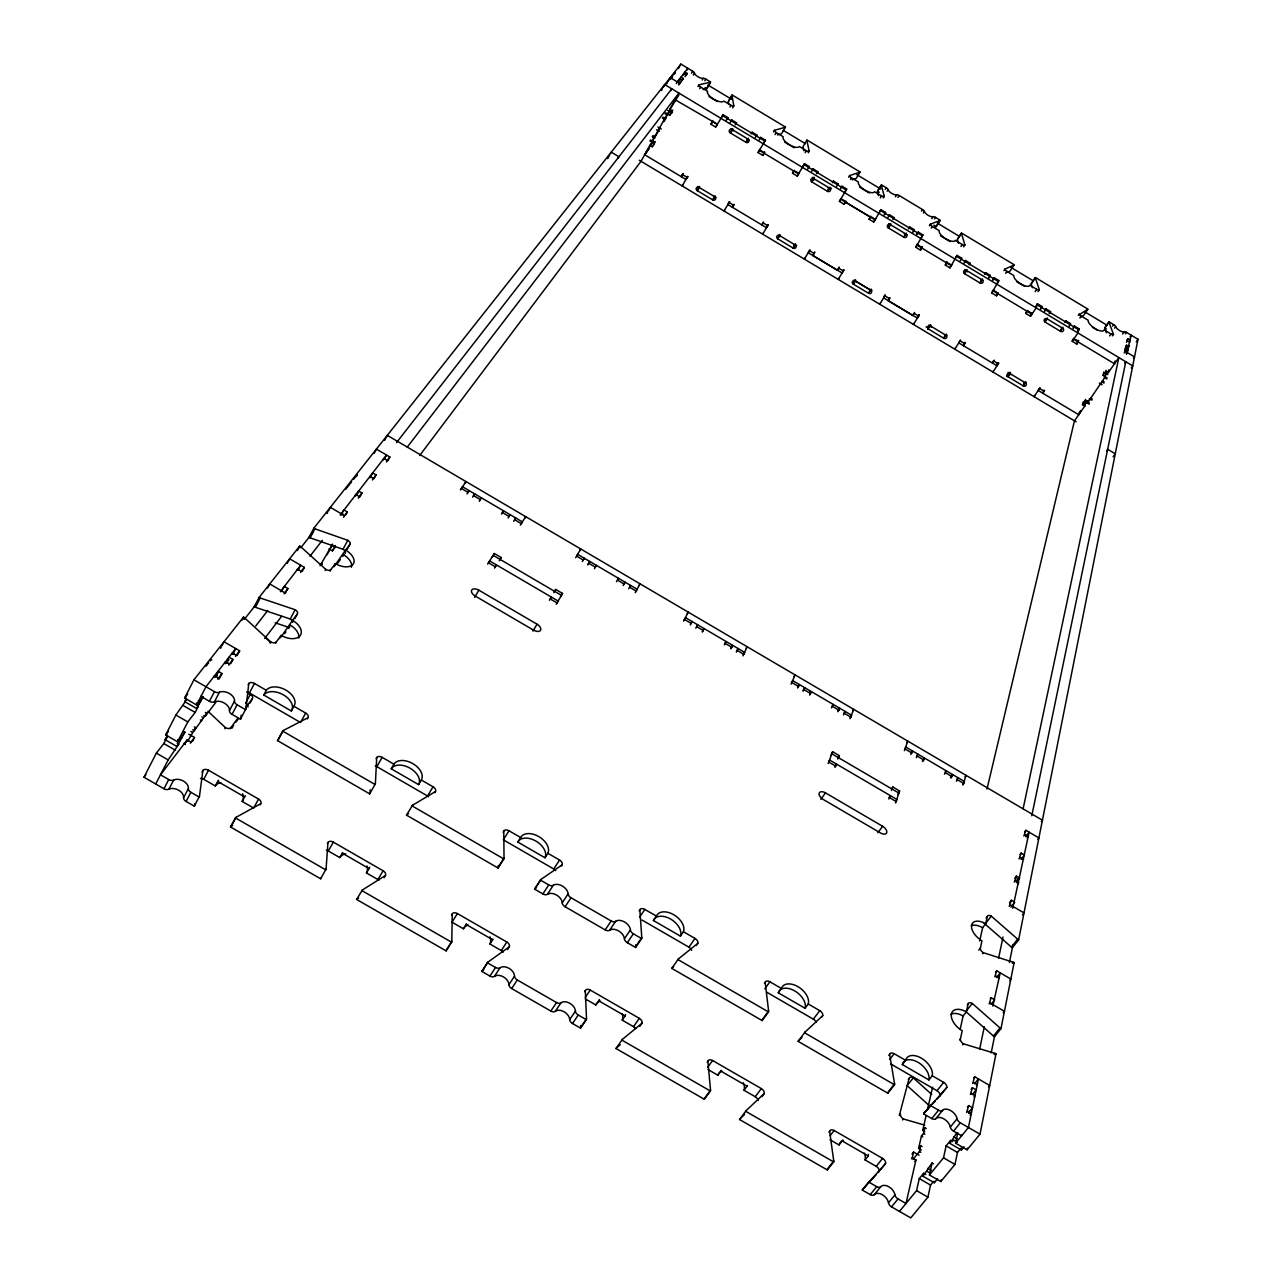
<?xml version="1.0" encoding="UTF-8"?>
<svg xmlns="http://www.w3.org/2000/svg" width="1282" height="1282" viewBox="0 0 1282 1282"><rect width="100%" height="100%" fill="white"/><g stroke="black" fill="none" stroke-linecap="round" stroke-linejoin="round"><path stroke-width="1.5" d="M327.327 843.54L327.968 842.418A4.423 2.949 28.2 0 1 333.368 842.146L383.094 870.782A4.423 2.949 29.5 0 1 385.433 875.51L362.421 889.948L356.588 899.435L446.136 950.891L451.585 942.206A4.455 3.013 31.7 0 0 451.825 941.357L452.209 913.954A4.407 2.933 31.6 0 1 457.386 913.553L506.807 942.014A4.391 2.933 32.9 0 1 509.307 946.837L508.617 947.911M375.386 783.735L369.713 793.879L277.489 740.595L282.665 731.093L375.113 784.536A4.599 2.933 28.6 0 0 375.386 783.735L376.716 757.518A4.535 2.868 28.6 0 1 382.164 757.358L393.927 764.168A15.833 10 29.2 0 1 412.788 763.591A15.833 10 29.2 0 1 421.313 780.017L433.028 786.795A4.519 2.868 29.8 0 1 435.495 791.539L434.806 792.677M370.161 789.744L370.001 793.061A4.583 2.949 28.5 0 1 369.713 793.879M326.077 869.036L320.644 878.779L230.488 826.97L235.423 817.9L325.788 869.869A4.487 3.029 28.1 0 0 326.077 869.036L327.968 842.418M202.876 696.831L196.579 704.94L184.608 698.017L193.935 679.813L214.431 691.655A4.647 2.933 24.9 0 0 219.414 692.264A9.311 5.881 25.2 0 1 229.35 693.482A9.311 5.881 25.2 0 1 234.51 700.998A4.647 2.933 25.4 0 0 237.09 704.763L245.535 709.635A4.647 2.933 25.5 0 0 245.872 708.866L248.788 683.482A4.583 2.868 25.7 0 1 254.477 683.45L266.303 690.293A15.977 10 26.3 0 1 285.966 690.149A15.977 10 26.3 0 1 293.882 706.254L305.677 713.08A4.567 2.868 26.8 0 1 307.968 717.728L307.327 718.898M241.176 715.212L240.792 718.433A4.631 2.949 25.4 0 1 240.455 719.202L232.042 714.346A4.631 2.933 25.4 0 1 229.462 710.581A9.278 5.897 25.1 0 0 224.334 703.065A9.278 5.897 25.1 0 0 214.398 701.879A4.631 2.933 24.9 0 1 209.431 701.286L200.986 696.414L201.53 695.725M188.774 734.185L194.495 737.487L190.97 742.134L187.14 739.922L160.474 774.809L168.727 779.568A4.535 3.013 24.1 0 0 173.647 780.065A9.086 6.041 24.4 0 1 183.454 781.058A9.086 6.041 24.4 0 1 188.406 788.542A4.535 3.013 24.7 0 0 190.89 792.308L199.143 797.051A4.535 3.013 24.8 0 0 199.479 796.25L202.893 770.418A4.471 2.949 25 0 1 208.517 770.242L258.579 799.071A4.455 2.949 26.2 0 1 260.743 803.718L260.134 804.856M194.864 803.734L194.656 805.368A4.519 3.029 24.7 0 1 194.303 806.17L186.066 801.426A4.519 3.013 24.6 0 1 183.598 797.676A9.07 6.041 24.3 0 0 178.663 790.193A9.07 6.041 24.3 0 0 168.871 789.215A4.535 3.013 24 0 1 163.968 788.734L143.985 777.245L156.356 753.111L163.808 743.544L166.981 737.342L165.138 739.73L176.9 746.509L178.743 744.121L177.269 743.272M957.766 1132.743L955.571 1143.175L967.077 1149.81L980.009 1134.185L995.986 1053.852A4.423 2.58 41.2 0 0 994.896 1053.355L963.519 1043.836A4.423 2.596 40.7 0 1 960.41 1038.949L962.205 1030.744A15.304 8.91 40.4 0 1 951.436 1013.87A15.304 8.91 40.4 0 1 966.356 1011.915L968.102 1003.966A4.327 2.5 40.2 0 1 972.301 1003.437L999.976 1027.908A4.343 2.5 40.7 0 0 1000.986 1028.629L994.447 1036.737A4.327 2.5 40.8 0 1 993.438 1036.016L965.859 1011.578L972.301 1003.437M1000.986 1028.629L1014.11 962.67A4.183 2.34 39.9 0 0 1013.084 962.189L983.342 952.702A4.183 2.356 39.4 0 1 980.361 948.167L981.98 940.764A14.503 8.093 39.2 0 1 971.644 925.123A14.503 8.093 39.2 0 1 985.73 923.729L987.316 916.534A4.102 2.276 39 0 1 991.29 916.149L1017.668 939.161A4.118 2.26 39.5 0 0 1018.645 939.85L1012.379 947.751A4.102 2.276 39.6 0 1 1011.402 947.077L985.105 924.098A4.102 2.276 39.1 0 0 984.127 923.633M1018.645 939.85L1138.015 339.297L1126.477 332.342A2.66 0.994 34.3 0 0 1124.202 331.75A5.32 1.971 34.2 0 1 1119.635 330.564A5.32 1.971 34.2 0 1 1115.677 326.622A2.66 0.994 34.2 0 0 1113.689 324.65L1108.93 321.782L1104.683 327.904L1106.462 328.977M991.21 1052.859L994.672 1035.632M1009.415 962.494L1012.94 944.946M967.077 1149.81L967.413 1148.127M969.336 1110.869L968.663 1113.401M1017.395 878.474L1016.514 882.561M952.702 1141.653L950.571 1140.419L949.93 1143.4L961.356 1149.986L961.74 1148.111M933.504 1163.784L932.078 1162.966L929.434 1174.969L940.828 1181.539L954.978 1164.425L957.478 1152.438L961.131 1148.015M961.804 1134.955L961.628 1135.82L953.52 1131.141A4.599 2.788 42.1 0 1 950.315 1127.054A9.198 5.609 42 0 0 943.953 1118.914A9.198 5.609 42 0 0 935.828 1118.689A4.583 2.804 41.7 0 1 931.758 1118.561L923.649 1113.882A4.599 2.82 41.7 0 1 924.002 1113.129L946.821 1087.457A4.551 2.74 41.3 0 0 943.664 1082.377L932.254 1075.774A15.849 9.583 40.8 0 0 921.293 1058.099A15.849 9.583 40.8 0 0 905.605 1060.342L894.163 1053.724A4.535 2.756 40.3 0 0 889.628 1054.365L888.795 1055.423M979.624 1049.333L984.32 1026.722M998.566 958.343L1003.005 936.982M966.628 1112.488L968.695 1105.581L972.509 1107.776L969.128 1111.927L970.554 1112.76M970.378 1094.507L972.413 1087.713L976.195 1089.892L972.397 1094.54M972.669 1083.498L974.689 1076.768L989.688 1085.469L988.566 1086.832M989.207 1003.95L991.098 997.717L994.688 999.816L991.066 1004.351M994.848 976.868L996.691 970.794L1010.841 979.047L1009.655 980.554M1009.222 906.406L1011.338 900.252L1014.735 902.24L1010.905 907.159M1014.27 882.16L1016.354 876.151L1019.703 878.106L1016.658 882.016L1017.924 882.753M1019.094 858.956L1021.145 853.091L1024.446 855.014L1021.065 859.373M1023.869 836.024L1025.872 830.287L1038.901 837.931L1037.779 839.373M1124.25 352.935L1125.788 349.249L1128.08 350.627L1126.173 353.335M1124.843 349.233L1126.622 345.195L1128.913 346.557L1126.75 349.633M1126.461 342.342L1127.968 338.704L1130.243 340.067L1129.17 341.605M949.93 1143.4L956.965 1132.631M1023.1 808.846L1118.849 357.582L1108.225 372.725L1105.917 371.331L1106.142 370.322M940.828 1181.539L941.196 1179.825M929.434 1174.969L943.536 1157.822L946.1 1145.868L950.571 1140.419M1115.1 360.947L1114.106 364.344M925.764 1174.472L923.649 1173.254L922.976 1176.251L934.29 1182.757L934.578 1181.443M828.845 1132.262L829.63 1131.269A4.423 2.836 41.1 0 1 834.149 1130.516L882.577 1158.399A4.439 2.82 42.1 0 1 885.59 1163.479L862.69 1189.295A4.487 2.885 42.6 0 0 862.321 1190.065L870.254 1194.632A4.487 2.885 42.6 0 0 874.308 1194.664A8.99 5.769 42.9 0 1 882.353 1194.728A8.99 5.769 42.9 0 1 888.474 1202.804A4.487 2.868 43.1 0 0 891.535 1206.859L910.749 1217.9L927.912 1197.164L930.54 1185.081L933.568 1181.427M1108.225 372.725L1108.85 369.857M960.186 1029.206L963.103 1016.001L966.356 1011.915M979.688 940.988L982.621 927.719L985.73 923.729M1103.93 383.094L1102.199 382.052L1107.488 371.524L1106.046 373.575M1107.055 377.87L1103.033 375.45L1103.722 372.389M922.976 1176.251L932.078 1162.966M1102.199 382.052L1102.44 380.946L1104.171 381.988M899.467 1211.426L916.566 1190.625L919.274 1178.591L923.649 1173.254M913.008 1159.409L919.418 1151.54L920.732 1145.788L922.095 1146.573M921.341 1150.002L918.601 1148.416L921.421 1136.06L923.537 1133.432L924.835 1127.791L926.197 1128.577M919.114 1155.226L913.601 1152.053L912.271 1157.838L915.957 1159.954L905.989 1203.494L898.041 1198.926A4.503 2.868 43 0 1 894.964 1194.856A9.006 5.753 42.8 0 0 888.827 1186.763A9.006 5.753 42.8 0 0 880.75 1186.699A4.487 2.868 42.5 0 1 876.712 1186.651L868.747 1182.084L862.321 1190.065M924.755 1131.589L922.719 1130.403L926.069 1115.773M927.383 1109.988L932.607 1087.168M1089.123 404.15L1087.408 403.125L1102.44 380.946M986.996 789.007L1074.46 420.833L1084.828 406.041L1085.598 402.708L1083.899 401.683M1087.008 400.705L1086.495 402.933L1087.921 400.897L1087.408 403.125M1084.828 406.041L1082.537 404.679L1085.678 399.375M1079.332 412.067L1079.075 414.246M1080.101 412.788L1080.63 410.544M1082.537 404.679L1083.178 401.971M899.291 1115.564L909.082 1078.483A4.231 2.58 40.9 0 1 913.297 1077.858L931.742 1094.459M1072.778 339.121L1072.217 341.316L1076.848 344.105L1078.002 340.387M1078.675 340.419L1076.848 344.105M962.926 785.065L966.083 775.354L965.009 776.812M1073.322 327.551L1074.396 325.981L1079.027 328.769L1077.954 332.983L1072.217 341.316M1073.899 338.24L1073.643 339.249L1114.683 363.896M956.42 781.251L958.039 777.725L956.949 779.184M1074.396 325.981L1073.066 328.593M951.004 778.062L952.622 774.552L950.475 777.469M1064.861 322.455L1065.935 320.885L1070.55 323.673L1069.204 326.285M1062.938 327.231L1060.534 331.365L1045.086 322.07A2.051 1.875 13.1 0 1 1044.413 319.458A2.051 1.875 13.1 0 1 1047.218 318.93L1062.666 328.224A2.051 1.875 12.1 0 1 1063.339 330.836A2.051 1.875 12.1 0 1 1060.534 331.365L1061.224 328.785M944.497 774.248L946.132 770.738L945.235 771.956M1065.646 321.942L1065.935 320.885M1043.74 390.273L1042.907 393.366L1044.574 390.305M1038.741 389.119L1038.34 390.545L1078.899 414.839M1034.494 395.465L1034.157 396.699L1040.006 387.565M1047.49 317.952L1045.086 322.07L1046.096 318.545M922.816 761.524L924.466 758.015L922.335 760.947M1050.23 312.664L1050.519 311.622L1045.888 308.85L1044.574 310.805M1025.712 381.635L1023.308 385.834M1010.488 372.421L1010.104 373.719A2.019 1.827 15.2 0 0 1007.348 374.216A2.019 1.827 15.2 0 0 1008.037 376.764L1023.276 385.898L1024.238 382.565M916.309 757.694L917.96 754.185L916.886 755.659M1045.888 308.85L1044.542 311.446M895.541 802.949L899.595 790.962L892.913 787.036L891.647 788.783M910.877 754.505L912.528 750.996L911.117 752.967M1036.353 305.308L1037.41 303.738L1042.042 306.526L1040.68 309.138M904.371 750.675L907.816 741.124L906.759 742.598M1037.41 303.738L1036.193 307.872L1030.536 316.269L1025.904 313.481L1026.674 310.949M674.957 72.673L674.444 73.667M1032.234 313.209L1031.946 314.186L993.246 290.918L993.566 289.972M888.811 799.023L890.365 795.609L889.099 797.356M892.913 787.036L891.375 790.417M1030.536 316.269L1031.353 313.545M1027.603 310.42L1025.904 313.481M1007.011 376.363L1007.556 375.033M993.342 370.979L992.989 372.052L998.806 362.886M998.021 363.046L997.14 365.867L958.904 342.967L959.385 341.573M993.246 360.979L992.524 363.191L994.223 360.13M992.765 290.357L991.851 293.033L996.499 295.822L997.46 292.953M998.213 292.761L996.499 295.822M849.982 718.753L853.7 709.347L852.658 710.821M992.861 279.716L994.159 277.729L998.806 280.518L991.851 293.033M834.919 767.453L836.521 764.072L835.111 766.091M831.425 753.495L832.659 751.733L839.357 755.659L837.771 759.024M843.444 714.907L845.159 711.446L844.133 712.92M994.159 277.729L992.765 280.325M828.172 763.511L832.659 751.733M964.737 342.358L963.471 345.787L965.17 342.727M837.995 711.718L839.726 708.241L837.995 710.725M984.608 274.204L985.65 272.617L990.297 275.406L988.903 278.002M831.457 707.872L833.188 704.411L832.322 705.645M985.297 273.627L985.65 272.617M981.083 280.165L980.073 283.002L964.561 273.675A2.051 1.891 18.7 0 1 963.84 271.047A2.051 1.891 18.7 0 1 966.628 270.502L982.156 279.829A2.051 1.891 17.6 0 1 982.845 282.473A2.051 1.891 17.6 0 1 980.073 283.002L982.477 278.883M955.234 347.999L954.802 349.185L960.587 339.986M945.01 335.115L943.824 338.32L928.537 329.089A2.019 1.843 20.2 0 1 927.783 326.557A2.019 1.843 20.2 0 1 930.524 326.045L930.924 325.003M945.876 335.163L943.856 338.256A2.019 1.843 19.2 0 0 946.565 337.807A2.019 1.843 19.2 0 0 945.86 335.227L946.292 334.057M809.615 693.033L810.16 691.559M966.981 269.557L964.561 273.675L965.971 269.861M809.631 695.068L811.378 691.607L809.679 694.107M969.801 264.316L970.17 263.307L965.538 260.518L964.497 262.105M803.077 691.222L804.84 687.761L803.141 690.261M965.538 260.518L964.128 263.098M797.628 688.001L799.391 684.556L798.029 686.559M955.603 257.986L957.013 255.39L961.66 258.195L960.25 260.775M211.674 659.573L210.264 660.823M951.725 264.813L951.356 265.759L917.159 245.199L917.543 244.285M927.815 328.849L930.139 324.923M791.074 684.155L795.08 674.909L794.071 676.399M957.013 255.39L949.978 267.874L945.331 265.086L946.501 262.089L947.959 262.97M949.978 267.874L951.228 264.749M947.061 262.025L945.331 265.086M913.89 323.401L913.473 324.442L919.354 314.811M918.874 314.747L917.511 318.176L883.715 297.937L884.804 295.453M889.452 298.097L888.298 300.773L912.88 315.484L913.665 313.545M912.88 315.484L914.611 312.439M922.383 246.705L920.476 250.118L915.813 247.314L917.159 244.253M920.476 250.118L921.982 246.785M742.935 655.887L747.182 646.737L746.188 648.275M916.967 234.093L918.233 232.074L922.896 234.878L915.813 247.314M736.349 652.041L738.176 648.612L736.509 651.144M918.233 232.074L916.806 234.654M888.298 300.773L890.029 297.728M674.236 73.811L674.941 72.609M880.221 303.113L879.724 304.251L885.413 294.972M730.868 648.82L732.695 645.391L731.044 647.923M908.425 228.949L909.691 226.946L914.354 229.75L912.912 232.314M905.38 233.965L903.922 237.25L888.346 227.892A2.051 1.907 24.9 0 1 887.609 225.199A2.051 1.907 24.9 0 1 890.365 224.638L890.798 223.741M906.358 233.1L903.922 237.25A2.051 1.891 23.6 0 0 906.694 236.673A2.051 1.891 23.6 0 0 905.957 234.013L890.365 224.654L888.346 227.892L890.381 223.629M724.298 644.958L726.125 641.529L724.971 643.308M909.259 227.908L909.691 226.946M868.635 293.306A2.019 1.843 24.3 0 0 871.343 292.777A2.019 1.843 24.3 0 0 870.606 290.181L855.222 280.966A2.019 1.843 25.4 0 0 852.498 281.495A2.019 1.843 25.4 0 0 853.251 284.107L868.635 293.306L870.045 290.197M870.606 290.181L871.119 289.043M702.344 632.074L704.203 628.661L702.408 631.465M893.714 218.549L894.147 217.603L889.484 214.799L888.041 217.363M888.362 227.875L889.692 224.975A2.035 1.891 24.9 0 1 888.747 223.773M695.757 628.196L697.616 624.799L696.639 626.321M889.035 215.745L889.484 214.799M853.796 280.101A2.019 1.843 25.4 0 0 854.677 281.095L853.251 284.107L855.254 280.886L870.638 290.101L868.667 293.241M855.222 280.966L855.655 280.021M690.277 624.975L692.136 621.562L690.838 623.613M879.484 212.203L880.926 209.655L885.59 212.459L884.147 215.023M870.045 217.283L869.1 219.254L873.779 222.058L875.574 218.517M875.702 218.661L875.093 219.927L840.752 199.287L841.216 198.406M683.675 621.113L688.226 612.107L687.248 613.661M880.926 209.655L873.779 222.058M838.716 278.386L838.22 279.412L843.973 269.893M869.1 219.254L870.863 216.193M814.679 252.089L812.836 255.551L837.499 270.342L839.037 267.249M837.499 270.342L839.261 267.313M183.422 731.365L184.896 732.214L177.541 741.765L165.682 734.939L175.874 715.035L185.313 701.639M165.138 739.73L167.509 735.099M196.915 705.26L198.406 706.126L196.579 708.481L184.688 701.607L186.467 698.145M185.922 700.453L186.531 699.267L185.489 700.581M220.648 648.307L221.257 647.122M221.978 645.743L222.491 644.75M222.796 644.157L224.013 641.769L239.638 650.823L237.17 655.567M155.715 783.991L168.166 759.922L178.743 744.121M177.541 741.765L187.813 721.91L195.136 712.423L198.406 706.126M196.579 704.94L205.969 686.767L235.744 648.564L232.859 654.108M241.994 620.055L243.516 617.107A4.471 2.708 25.3 0 1 244.558 617.828L270.742 641.897A4.471 2.708 25.9 0 0 276.255 641.945L281.191 635.407A15.464 9.311 26.2 0 0 300.164 635.616A15.464 9.311 26.2 0 0 292.536 620.36L297.328 614.014A4.375 2.612 26.2 0 0 295.148 609.735L260.23 597.989A4.391 2.612 25.6 0 1 259.076 597.444L254.237 606.771A4.391 2.628 25.5 0 0 255.39 607.299L290.245 618.982A4.359 2.612 26.2 0 1 292.729 622.347M176.9 746.509L184.896 732.214M196.579 708.481L203.277 696.703M213.838 677.072L214.463 675.87L218.437 678.178L222.026 673.547L218.068 671.239L215.584 676.047L214.831 675.614M243.933 619.014L244.558 617.828M840.543 199.335L839.438 201.45L844.117 204.271L845.495 201.627M844.117 204.271L845.896 201.226M224.879 662.906L225.488 661.704L229.43 663.996L232.955 659.445L229.029 657.169L225.632 663.723M217.812 679.38L218.437 678.178M255.39 607.299L260.23 597.989M184.784 744.457L185.361 743.32M185.666 742.759L187.14 739.922M226.706 663.323L227.619 661.961M228.228 660.775L228.853 659.589M231.625 654.237L232.25 653.035L236.16 655.31L239.638 650.823M219.238 678.931L221.097 675.342M221.401 674.749L222.026 673.547M187.541 741.317L195.777 727.647L194.351 726.83M267.634 588.021L269.749 583.951L284.716 592.669L287.905 588.55L284.171 586.387L281.447 591.579M163.968 788.734L168.727 779.568M209.431 701.286L214.431 691.655M192.781 729.843L194.207 730.676L195.777 727.647M228.821 665.182L229.43 663.996M230.792 663.611L232.955 659.445M194.207 730.676L206.787 713.241L205.376 712.423M190.377 743.256L190.97 742.134M235.535 656.496L236.16 655.31M203.822 715.436L205.232 716.253L206.787 713.241M192.444 741.445L194.495 737.487M168.871 789.215L173.647 780.065M214.398 701.879L219.414 692.264M287.232 563.391L289.636 558.808L304.331 567.365L302.215 571.371M297.344 550.619L299.716 546.052A4.247 2.436 26.2 0 1 300.693 546.741L325.756 569.368A4.231 2.452 26.7 0 0 330.9 569.512L335.355 563.615A14.679 8.413 26.9 0 0 353.111 564.192A14.679 8.413 26.9 0 0 345.595 550.042L349.922 544.305A4.15 2.356 27 0 0 347.791 540.315L314.859 528.809A4.167 2.372 26.4 0 1 313.77 528.296L309.042 537.318A4.167 2.372 26.3 0 0 310.116 537.847L343.015 549.273A4.15 2.372 26.9 0 1 345.13 553.263L345.435 552.702M812.836 255.551L814.695 252.346M300.1 547.879L300.693 546.741M280.373 591.643L300.661 565.234L298.257 569.801M310.116 537.847L314.859 528.809M635.263 592.669L640.038 583.823L639.093 585.361M840.511 188.791L841.986 186.243L846.665 189.047L839.438 201.45M284.107 593.822L284.716 592.669M296.959 570.362L297.552 569.208L301.238 571.355L304.331 567.365M285.485 593.181L286.383 591.451M286.992 590.297L287.905 588.55M327.118 513.473L327.599 512.544M328.384 511.053L328.865 510.124M329.17 509.563L330.339 507.335L344.473 515.588L347.31 511.919L343.784 509.867L341.14 514.883M300.645 572.509L301.238 571.355M183.598 797.676L188.406 788.542M229.462 710.581L234.51 700.998M356.428 476.343L357.005 475.253M186.066 801.426L190.89 792.308M232.042 714.346L237.09 704.763M201.995 772.117L202.893 770.418M224.879 728.769L225.472 727.647A4.359 2.788 25.3 0 0 230.92 727.551L237.715 718.401M248.163 684.668L248.788 683.482M270.133 643.083L270.742 641.897M340.147 515.011L386.507 455.03L384.199 459.357M804.872 258.131L804.343 259.108L809.487 250.663L814.118 253.435M809.968 249.75L808.237 252.714L842.162 273.034L843.7 269.877L842.594 271.704M374.104 453.427L376.395 449.101L389.872 457.001L387.853 460.799M230.327 728.673L230.92 727.551M275.63 643.115L276.255 641.945M200.489 778.43A4.471 2.949 24.9 0 1 203.726 779.296L208.517 770.242M246.577 692.024A4.567 2.868 25.6 0 1 249.445 692.953L254.477 683.45M343.576 517.271L344.473 515.588M232.01 728.208L233.58 725.243M279.54 638.516L281.191 635.407M354.858 496.182L355.739 494.515L359.216 496.551L361.989 492.993L358.511 490.958L356.075 495.509M384.616 440.351L387.276 435.335L1042.426 820.208L1041.321 821.634M248.179 693.642L250.31 694.331L245.631 703.161A4.263 2.692 25.6 0 1 247.923 707.039M290.245 618.982L295.148 609.735M345.836 514.707L347.31 511.919M320.035 565.731L332.599 544.161M280.982 637.058L292.536 620.36M327.182 554.673L327.775 553.568M328.368 552.446L328.961 551.324M330.74 547.975L332.519 544.61M194.303 806.17L199.479 796.25M240.455 719.202L245.872 708.866M670.486 78.875L671.095 77.785M841.505 187.156L841.986 186.243M358.335 498.217L359.216 496.551M250.022 703.065L252.378 698.642A4.279 2.692 25.6 0 0 250.31 694.331M294.86 618.645L297.328 614.014M369.985 477.801L372.597 472.882L376.011 474.885L375.145 476.535M359.938 496.855L361.989 492.993M328.945 548.904L332.358 550.891L335.195 545.555M372.453 479.997L376.011 474.885M383.03 460.014L383.895 458.395L387.276 460.366L389.872 457.001M325.163 570.506L325.756 569.368M373.975 478.715L374.857 477.08M396.507 442.643L671.8 88.827L670.871 90.509M386.395 462.001L387.276 460.366M203.726 779.296L215.264 785.946L217.668 781.427A15.592 10.288 25.6 0 1 218.693 780.289M293.882 706.254L291.318 710.981L263.772 695.036L266.303 690.293M330.003 571.211L330.9 569.512M333.753 566.628L335.355 563.615M343.015 549.273L347.791 540.315M334.073 566.628L345.595 550.042M623.132 585.553L625.055 582.172L624.11 583.727M837.595 184.816L838.091 183.887L833.412 181.083L832.435 182.701M347.23 549.353L348.127 547.67M348.72 546.549L349.922 544.305M829.358 187.813L827.467 191.306L811.827 181.9A2.051 1.907 31.5 0 1 811.041 179.208A2.051 1.907 31.5 0 1 813.782 178.631L829.438 188.037A2.051 1.907 30.2 0 1 830.223 190.73A2.051 1.907 30.2 0 1 827.467 191.306L829.919 187.172M832.915 181.996L833.412 181.083M258.579 799.071L253.66 808.045L242.154 801.426L244.59 796.923A15.592 10.288 25.6 0 0 245.311 795.609M230.488 826.97A4.503 3.029 25.8 0 1 231.145 826.345L236.08 817.291L260.743 803.718M307.968 717.728L283.322 730.5L278.146 740.002A4.615 2.949 26.5 0 0 277.489 740.595M793.157 248.083A2.019 1.859 29.8 0 0 795.85 247.538A2.019 1.859 29.8 0 0 795.08 244.91L779.648 235.6A2.019 1.859 30.9 0 0 776.924 236.209A2.019 1.859 30.9 0 0 777.709 238.837L793.157 248.083L794.776 245.118A2.019 1.843 29.8 0 0 796.795 245.247M795.08 244.91L795.577 244.013M607.7 158.615L609.463 155.378M610.36 153.76L611.242 152.141L618.902 156.741L618.004 158.343M305.677 713.08L300.533 722.503L249.445 692.953M664.461 84.965L680.87 64.1L692.697 71.215A2.708 1.01 30 0 1 694.459 73.058A5.4 2.019 30 0 0 698.001 76.776A5.4 2.019 30 0 0 703.177 78.314A2.708 1.01 30.1 0 1 705.773 79.083L710.645 82.016L706.959 88.57L705.132 87.48M663.082 87.496L664.701 84.548L1132.727 365.915L1131.269 367.982M664.012 85.814L663.547 86.647M661.464 90.429L662.233 89.035M666.72 83.875L667.409 82.625M668.034 81.519L668.643 80.413M668.787 80.125L670.182 77.625L679.572 83.282L680.854 81.631L678.515 80.221L677.585 81.888M670.63 78.859L671.095 78.042M671.319 77.625L672.441 75.75M678.418 68.539L680.87 64.1M676.303 83.538L687.809 68.283L686.799 70.109M678.771 80.365L679.684 78.699L682.024 80.109L683.306 78.474L680.966 77.064L679.123 80.381M683.274 74.933L684.876 72.048L687.2 73.443L686.287 75.093M685.357 72.721L684.396 74.452M678.659 84.949L679.572 83.282M679.476 84.115L680.854 81.631M681.111 81.776L682.024 80.109M682.377 80.125L683.306 78.474M685.021 76.712L687.2 73.443M649.862 140.844L651.625 141.901L654.717 136.645L664.909 118.297L663.131 117.239M662.473 118.104L664.252 119.162L670.55 109.098L663.595 121.614L665.919 118.569M654.493 143.584L651.865 142.719L649.862 145.363L641.016 161.308L419.647 455.527M672.81 110.044L672.201 110.845L669.829 109.435L678.915 93.089L407.275 447.081M645.968 153.023L647.939 149.786M648.259 149.193L649.253 147.43M649.573 146.853L651.865 142.719M654.285 138.376L659.942 128.2M669.829 109.435L678.931 94.916M691.543 73.266L692.697 71.215M460.35 489.98L466.007 481.583L465.126 483.186M460.959 489.339L462.433 486.679L522.351 521.854L521.437 523.441M649.862 145.363L652.201 146.773L655.262 141.581M665.598 112.8L669.733 115.284L672.201 110.845M669.733 115.284L672.457 111.326M693.306 75.125L694.459 73.058M467.033 493.907L469.1 490.589L467.914 492.721M697.985 86.519L698.914 84.852L710.372 82.192L706.686 88.746L703.129 89.596M702.264 79.965L703.177 78.314M699.7 88.746L700.629 87.08A2.724 1.026 30.1 0 1 698.914 84.852M704.844 80.734L705.773 79.083M472.593 497.16L474.661 493.858L473.475 495.573L480.157 499.483L481.327 497.769L479.676 500.685M479.26 501.086L480.157 499.483M814.374 177.605L811.827 181.9L813.782 178.631M817.291 172.605L817.804 171.692L813.125 168.871L811.634 171.419M778.655 235.295A2.019 1.843 30.9 0 0 779.344 235.952L777.709 238.837L779.68 235.327M779.616 235.664L780.129 234.75M683.002 173.695L681.191 176.692L683.242 173.711M717.263 124.787L715.66 127.078L710.949 124.242L712.776 121.213M710.949 124.242L713.096 121.085M728.368 101.454L732.07 94.916L785.529 127.11L781.491 133.777L777.437 134.914M687.777 176.307L682.168 185.954L682.761 185.089M715.66 127.078L723.128 114.755L727.823 117.591L726.654 119.659M686.815 178.374L687.809 176.628L685.886 179.432L644.477 154.625M721.574 117.287L723.128 114.755M729.971 106.951L730.9 105.3A2.708 1.026 30.4 0 0 733.817 105.861L732.647 107.912M587.813 564.817L589.784 561.468L587.909 564.577M812.612 169.785L813.125 168.871M501.454 514.114L503.505 510.797L502.368 512.528L509.018 516.438L510.156 514.707L508.121 518.024M726.285 120.107L727.823 117.591M730.211 122.463L731.75 119.947L736.461 122.768L735.275 124.851M697.248 190.569L699.091 187.348M698.562 188.903L699.251 187.701M376.043 758.672L376.716 757.518M487.657 564.096L489.612 560.907L558.135 601.05L556.26 604.271M492.352 556.789L494.371 553.504L501.198 557.51L499.964 559.641M808.702 167.445L809.23 166.532L804.535 163.711L803.029 166.259M513.665 521.277L515.701 517.96L514.787 519.53M326.333 850.254A4.423 2.949 28.1 0 1 328.272 850.992L333.368 842.146M375.289 765.979A4.519 2.868 28.6 0 1 376.828 766.636L382.164 757.358M474.661 597.412L478.827 590.169L537.046 624.206A6.073 3.445 30.4 0 1 540.555 630.247A6.073 3.445 30.4 0 1 533.584 630.167L475.125 595.986A6.09 3.445 29.3 0 1 471.728 590.008A6.09 3.445 29.3 0 1 478.827 590.169M494.532 568.118L496.487 564.913L495.301 566.772L488.426 562.75L494.371 553.504M553.824 592.669L555.715 589.448L562.526 593.438L557.061 602.941L550.202 598.934L549.401 600.264M499.259 560.683L501.198 557.51M520.316 525.187L525.668 516.63L524.755 518.216M751.172 133.857L752.133 132.206L756.829 135.027L755.306 137.559M328.272 850.992L339.73 857.578L342.294 853.171A15.432 10.288 28.9 0 1 342.727 852.562M421.313 780.017L418.589 784.632L391.234 768.799L393.927 764.168M759.216 139.914L760.739 137.382L765.434 140.203L763.912 142.735M794.327 170.234L792.532 173.262L797.228 176.083L798.814 173.342L797.356 172.461M804.535 163.711L797.228 176.083M729.522 201.803L724.026 211.001L724.939 209.543M764.681 152.173L762.758 155.378L758.047 152.558L765.434 140.203M773.479 131.934L774.424 130.299L785.289 127.287M550.202 598.934L551.308 597.027L550.523 598.357M554.625 591.339L555.715 589.448M763.447 232.843L762.678 234.157L768.142 224.927M768.255 224.767L766.508 227.731L727.791 204.527L729.458 201.915M799.327 172.541L798.526 173.903L759.329 150.363L759.97 149.353M762.758 155.378L764.04 153.183M764.697 152.27L763.287 151.981M775.001 134.594L776.203 132.559A2.708 1.026 30.8 0 1 774.424 130.299M763.623 221.978L761.828 225.007L763.094 222.876L767.742 225.664M378.879 880.237A4.407 2.949 29.5 0 0 377.886 879.548L366.444 872.962L369.04 868.571A15.432 10.288 28.9 0 0 369.665 867.209M561.436 865.959L562.157 864.837A4.503 2.852 32.9 0 0 559.529 860.03L547.879 853.283A15.737 9.952 32.3 0 0 538.744 836.553A15.737 9.952 32.3 0 0 520.668 837.531L509.002 830.784A4.503 2.852 31.7 0 0 503.778 831.057L504.018 858.091A4.567 2.933 31.8 0 1 503.81 858.924L498.089 868.042L406.49 815.128L412.58 805.224L435.495 791.539M671.191 77.609L672.553 76.439M792.532 173.262L793.83 171.083M805.16 152.734L806.362 150.699A2.708 1.026 31.1 0 0 809.198 151.212L808.221 152.846M377.886 879.548L383.094 870.782M428.589 796.715A4.503 2.868 29.8 0 0 427.563 795.994L433.028 786.795M384.135 877.705L385.433 875.51M575.666 557.686L577.637 554.337L637.17 589.287L635.584 591.867M579.817 550.555L580.746 548.984L576.596 556.116L583.23 560.01L584.255 558.215L582.3 561.58M807.724 169.08L809.23 166.532M532.943 631.081L537.046 624.206M560.571 596.755L562.526 593.438M814.39 177.413L812.74 177.525M816.586 173.743L817.804 171.692M594.447 568.711L596.402 565.346L595.393 567.157L588.759 563.263M794.103 246.128L795.305 244.157M793.189 248.035L795.112 244.862M836.617 186.451L838.091 183.887M848.652 177.156L849.629 175.554L859.902 172.205M850.495 179.464L851.472 177.845A2.692 1.026 31.6 0 1 849.629 175.554M845.687 190.665L846.665 189.047M845.191 191.595L846.184 189.976L804.006 164.625M616.514 581.675L618.453 578.294L617.475 580.121L624.094 583.999M628.645 588.791L630.568 585.409L629.606 587.236L636.209 591.13M885.237 189.319L886.231 187.717L881.391 184.816L877.465 191.178L879.276 192.268M880.269 197.925L881.503 195.922A2.692 1.026 31.9 0 0 884.26 196.386L883.266 197.989M887.112 191.21L888.089 189.624A2.676 1.01 31.9 0 0 886.231 187.717M884.596 214.062L885.59 212.459M895.493 196.803L896.727 194.816A2.676 1.01 32 0 1 899.163 195.505L922.527 209.575A2.676 1.01 32.3 0 1 924.402 211.482A5.336 2.003 32.3 0 0 928.184 215.328A5.336 2.003 32.3 0 0 933.024 216.674A2.676 1.01 32.4 0 1 935.443 217.347L940.251 220.248L936.245 226.545L933.841 225.103M451.536 915.044L452.209 913.954M503.073 832.194L503.778 831.057M897.929 197.492L899.163 195.505M457.386 913.553L452.001 922.207L463.395 928.761A15.32 10.256 32.2 0 1 468.202 924.995M509.002 830.784L503.361 839.838L553.76 868.988A4.487 2.852 32.9 0 1 555.667 870.638M853.716 282.361L855.174 280.021M892.897 219.607L894.147 217.603M734.201 204.367L732.407 207.38L733.657 205.232L729.009 202.444L729.554 201.578M451.825 941.357L446.376 950.042A4.439 3.013 31.7 0 1 446.136 950.891M498.089 868.042A4.551 2.933 31.8 0 0 498.313 867.193L504.018 858.091M463.395 928.761L466.103 924.45A15.352 10.256 32.2 0 1 466.472 923.809M547.879 853.283L545.01 857.786L517.832 842.066L520.668 837.531M921.518 211.145L922.527 209.575M923.409 213.068L924.402 211.482M913.345 231.353L914.354 229.75M931.774 218.645L933.024 216.674M884.019 296.527L884.772 295.357M921.213 237.843L922.896 234.878M929.402 225.744L930.412 224.158L940.043 220.456L936.036 226.754L934.241 227.459M934.434 218.918L935.443 217.347M931.293 228.084L932.302 226.481A2.692 1.01 32.4 0 1 930.412 224.158M683.931 620.232L685.566 617.684L744.762 652.442L743.432 654.461M758.047 152.558L759.873 149.513M503.153 952.189A4.391 2.933 32.9 0 0 501.294 950.571L489.932 944.033L492.673 939.754A15.352 10.256 32.2 0 0 492.977 939.065M640.904 1024.799L641.994 1023.228A4.391 2.901 36.5 0 0 639.301 1018.325L590.249 990.073A4.391 2.917 35.2 0 0 585.297 990.585L586.515 1018.805A4.439 2.981 35.5 0 1 586.339 1019.687L580.57 1028.148L572.493 1023.517A4.423 2.981 35.3 0 1 569.705 1019.591A8.878 5.993 35.1 0 0 564.112 1011.77A8.878 5.993 35.1 0 0 555.282 1011.306A4.423 2.997 34.7 0 1 550.843 1011.065L511.678 988.566A4.423 2.997 33.6 0 1 508.938 984.672A8.878 6.025 33.4 0 0 503.457 976.9A8.878 6.025 33.4 0 0 494.467 976.355A4.439 2.997 33 0 1 489.964 976.083L481.856 971.419L487.384 962.798A4.455 2.997 32.9 0 1 487.929 962.109L509.307 946.837M696.302 945.539L697.825 943.36A4.503 2.82 36.1 0 0 695.004 938.44L683.434 931.742A15.705 9.855 35.5 0 0 673.659 914.675A15.705 9.855 35.5 0 0 656.432 916.117L644.846 909.403A4.503 2.836 34.9 0 0 639.862 909.803L641.785 937.719A4.551 2.901 35.2 0 1 641.625 938.584L635.568 947.462L627.315 942.703A4.535 2.901 35.1 0 1 624.398 938.761A9.086 5.833 34.8 0 0 618.581 930.892A9.086 5.833 34.8 0 0 609.655 930.235A4.535 2.917 34.5 0 1 605.184 929.899L565.122 906.759A4.535 2.917 33.5 0 1 562.253 902.848A9.086 5.865 33.3 0 0 556.548 895.044A9.086 5.865 33.3 0 0 547.462 894.307A4.535 2.917 33 0 1 542.911 893.923L534.61 889.147L540.427 880.093A4.551 2.917 32.9 0 1 540.956 879.436L562.157 864.837M481.856 971.419A4.439 3.013 32.9 0 1 482.401 970.746L487.929 962.109M534.61 889.147A4.551 2.933 32.9 0 1 535.155 888.474L540.956 879.436M957.382 239.269L961.42 232.987L1014.238 264.781L1009.928 271.223L1007.107 272.489M760.178 138.264L760.739 137.382M501.294 950.571L506.807 942.014M553.76 868.988L559.529 860.03M489.964 976.083L495.509 967.461A4.439 2.997 33 0 0 500.028 967.75A8.894 6.009 33.3 0 1 509.018 968.311A8.894 6.009 33.3 0 1 514.531 976.083A4.439 2.997 33.6 0 0 517.287 979.977L556.548 1002.556A4.439 2.981 34.7 0 0 560.987 1002.796A8.894 5.977 35 0 1 569.833 1003.293A8.894 5.977 35 0 1 575.442 1011.113A4.439 2.981 35.3 0 0 578.246 1015.04L586.339 1019.687M542.911 893.923L548.728 884.901A4.551 2.917 33 0 0 553.295 885.269A9.118 5.833 33.3 0 1 562.381 886.038A9.118 5.833 33.3 0 1 568.118 893.842A4.551 2.917 33.5 0 0 571.003 897.769L611.161 920.973A4.551 2.901 34.5 0 0 615.632 921.325A9.102 5.817 34.8 0 1 624.574 921.998A9.102 5.817 34.8 0 1 630.423 929.867A4.551 2.901 35 0 0 633.356 933.809L641.625 938.584M507.576 949.513L508.265 948.44M960.939 246.465L962.221 244.477A2.692 1.01 32.7 0 0 964.881 244.894L963.615 246.881M917.223 317.471L918.97 314.747M494.467 976.355L500.028 967.75M547.462 894.307L553.295 885.269M960.635 259.781L961.66 258.195M756.252 135.908L756.829 135.027M969.144 264.909L970.17 263.307M927.735 329.041L930.556 325.981L945.86 335.227M715.18 195.777L712.744 199.864L697.2 190.617A2.035 1.859 36.4 0 1 696.382 187.973A2.035 1.859 36.4 0 1 699.043 187.396L714.603 196.643A2.035 1.859 35.4 0 1 715.388 199.351A2.035 1.859 35.4 0 1 712.712 199.912L714.555 197.075A2.035 1.859 35.4 0 0 716.029 197.396M508.938 984.672L514.531 976.083M562.253 902.848L568.118 893.842M511.678 988.566L517.287 979.977M565.122 906.759L571.003 897.769M751.556 133.072L752.133 132.206M748.448 138.2L745.996 142.334L730.275 132.895A2.067 1.907 38 0 1 729.458 130.171A2.067 1.907 38 0 1 732.182 129.578L747.903 139.033A2.067 1.907 36.8 0 1 748.72 141.741A2.067 1.907 36.8 0 1 745.996 142.334L748.127 139.081M988.999 277.393L990.297 275.406M1003.95 270.598L1004.992 269.028L1014.046 265.005M997.765 282.104L998.806 280.518M997.412 283.114L998.454 281.543L956.628 256.384M1005.649 273.354L1006.947 271.399A2.692 1.01 33.2 0 1 1004.992 269.028M214.671 677.297L218.773 671.944M1031.177 283.675L1035.327 277.473L1087.921 309.138L1083.53 315.516L1080.357 317.167M550.843 1011.065L556.548 1002.556M605.184 929.899L611.161 920.973M1035.167 291.671L1036.737 289.315A2.692 1.01 33.5 0 0 1039.333 289.7L1038.019 291.639M555.282 1011.306L560.987 1002.796M609.655 930.235L615.632 921.325M699.043 187.396L699.668 186.483M697.2 190.617L699.091 187.813A2.035 1.859 36.4 0 1 698.049 186.467M997.108 364.248L998.133 362.71M1036.048 306.35L1037.106 304.779L1078.755 329.811L1077.681 331.381M1040.712 308.481L1042.042 306.526M791.475 682.713L792.837 680.71L851.697 715.276L850.303 717.263M584.576 991.643L585.297 990.585M639.109 910.909L639.862 909.803M569.705 1019.591L575.442 1011.113M624.398 938.761L630.423 929.867M585.265 997.428L590.249 990.073M639.606 917.127L644.846 909.403M1008.325 373.895L1009.367 372.373M1049.189 313.593L1050.519 311.622M1006.963 376.491L1009.03 373.447L1008.037 376.764L1010.12 373.639L1025.36 382.853A2.019 1.827 14.3 0 1 1026.033 385.401A2.019 1.827 14.3 0 1 1023.276 385.898M572.493 1023.517L578.246 1015.04M627.315 942.703L633.356 933.809M735.868 123.649L736.461 122.768M732.743 128.761L730.275 132.895L732.663 129.386L731.782 128.857M580.57 1028.148A4.439 2.997 35.5 0 0 580.746 1027.267L586.515 1018.805M585.249 998.886L595.858 1004.992L598.71 1000.793A15.32 10.16 35.8 0 1 599.447 999.495M635.568 947.462A4.535 2.917 35.2 0 0 635.728 946.581L641.785 937.719M683.434 931.742L680.405 936.132L653.419 920.524L656.432 916.117M1069.476 325.227L1070.55 323.673M1078.21 315.276L1087.745 309.363M1079.973 318.064L1081.287 316.125A2.676 1.01 33.9 0 1 1079.268 313.721M731.157 120.812L731.75 119.947M1077.954 330.323L1079.027 328.769M635.616 1028.629A4.375 2.901 36.5 0 0 633.5 1026.658L622.219 1020.168L625.103 1015.985A15.32 10.16 35.8 0 0 625.52 1014.511M1112.632 326.189L1113.689 324.65M1114.603 328.144L1115.677 326.622M1109.619 335.916L1110.965 333.977A2.676 1.01 34.2 0 0 1113.481 334.314L1112.407 335.852M761.893 1096.639L764.184 1093.578A4.407 2.852 39.5 0 0 761.348 1088.594L712.6 1060.518A4.407 2.885 38.3 0 0 707.856 1061.159L710.532 1090.117A4.455 2.949 38.7 0 1 710.404 1091.03L704.347 1099.283L616.017 1048.532L622.363 1039.414L641.994 1023.228M821.538 1017.251L822.74 1015.648A4.519 2.788 38.8 0 0 819.743 1010.649L808.253 1003.998A15.753 9.727 38.3 0 0 797.885 986.627A15.753 9.727 38.3 0 0 781.427 988.47L769.921 981.804A4.503 2.804 37.8 0 0 765.162 982.332L768.607 1011.017A4.567 2.868 38.1 0 1 768.495 1011.931L762.149 1020.584L671.832 968.407L678.434 958.904L697.825 943.36M633.5 1026.658L639.301 1018.325M691.655 950.266A4.487 2.82 36.1 0 0 688.899 947.174L695.004 938.44M717.375 124.21L674.989 99.676M1122.599 334.041L1124.202 331.75M639.798 1026.369L640.535 1025.312M1125.404 333.881L1126.477 332.342M830.992 755.194L831.938 753.848L898.954 793.109L897.993 794.439M828.829 761.492L829.774 760.146L897.063 799.567L895.621 801.554M1126.894 340.243L1127.968 338.704M1103.033 375.45L1105.917 371.331M1130.051 336.91L1131.237 335.211L1126.541 354.313M1084.075 404.904L1085.598 402.708M1125.548 346.733L1126.622 345.195M837.595 758.175L839.357 755.659M1124.699 350.803L1125.788 349.249M1126.317 351.765L1128.481 348.688L1126.189 347.31M1136.237 341.813L1138.015 339.297M1124.699 363.303L1125.788 361.748L1031.786 815.801M820.849 799.375L825.448 792.853L882.593 826.265A6.041 3.365 36.9 0 1 886.743 832.643A6.041 3.365 36.9 0 1 880.59 833.012L823.204 799.455A6.041 3.381 35.8 0 1 819.166 793.141A6.041 3.381 35.8 0 1 825.448 792.853M1133.432 358.447L1134.506 356.909L1125.34 351.38M1106.735 450.831L1107.792 449.341L1115.244 453.812L1113.129 456.777M904.611 749.137L906.021 747.182L964.529 781.539L962.718 783.959M898.137 792.949L899.595 790.962M707.103 1062.185L707.856 1061.159M764.376 983.406L765.162 982.332M877.898 832.723L882.593 826.265M707.728 1067.201L712.6 1060.518M764.825 988.807L769.921 981.804M708.017 1069.541L717.856 1075.197L720.853 1071.111A15.368 10.032 38.9 0 1 721.125 1070.422M808.253 1003.998L805.064 1008.277L778.27 992.781L781.427 988.47M710.532 1090.117L704.475 1098.37A4.455 2.949 38.8 0 1 704.347 1099.283M768.607 1011.017L762.245 1019.687A4.551 2.885 38.2 0 1 762.149 1020.584M235.904 722.119L238.212 719.01M245.759 707.552L252.378 698.642M758.143 1100.517A4.391 2.868 39.5 0 0 755.242 1096.735L744.041 1090.277L747.069 1086.207A15.368 10.032 38.9 0 0 747.262 1085.453M755.242 1096.735L761.348 1088.594M816.169 1022.283A4.503 2.788 38.9 0 0 813.349 1019.174L819.743 1010.649M829.63 1131.269L833.749 1160.963A4.487 2.901 41.6 0 1 833.669 1161.909L827.323 1169.953L739.57 1119.539L746.156 1110.597L764.184 1093.578M889.628 1054.365L894.58 1083.835A4.599 2.82 40.7 0 1 894.532 1084.764L887.865 1093.209L798.157 1041.385L805.016 1032.074L822.74 1015.648M645.84 152.622L647.17 150.859M649.445 148.408L644.622 154.802M284.588 633.661L285.902 631.914M288.514 628.452L289.812 626.722M336.878 564.224L340.435 559.497M342.791 556.372L343.961 554.818M652.201 146.773L654.205 144.129M651.625 141.901L653.067 140.555M667.265 114.995L668.787 113.008M664.252 119.162L664.909 118.297M205.232 716.253L215.953 702.216M264.669 638.484L281.559 616.386M321.013 564.785L322.327 563.07M332.358 550.891L333.913 548.856M334.442 548.167L335.211 547.158M675.197 99.788L676.287 98.361M673.947 102.015L675.261 100.317M1024.767 831.73L1025.872 830.287M1025.68 836.681L1029.126 832.194L1012.748 908.233M1027.138 837.947L1028.244 836.505L1024.991 834.582M1020.023 854.533L1021.145 853.091M143.985 777.245L145.94 774.729M358.335 492.608L355.531 494.996M216.642 676.287L217.299 675.422M255.727 626.001L267.81 610.44M310.004 556.18L322.295 540.363M342.102 514.883L342.855 513.906M1014.831 878.106L1016.354 876.151M986.146 918.024L987.316 916.534M165.682 734.939L168.471 731.349M985.105 924.098L991.29 916.149M1017.62 884.115L1018.773 882.657L1015.408 880.686M1009.431 902.72L1011.338 900.252M830.239 1135.532L834.149 1130.516M889.644 1059.509L894.163 1053.724M978.791 950.17L980.361 948.167M982.557 953.712L983.342 952.702M244.301 619.366L256.929 603.357M301.158 547.302L312.6 532.815M671.704 77.689L672.473 76.712M184.608 698.017L185.297 697.136M185.65 696.687L187.733 694.043M829.983 1139.746L839.053 1144.954L842.194 1140.964A15.464 9.871 41.6 0 1 842.418 1140.243M932.254 1075.774L928.921 1079.941L902.304 1064.541L905.605 1060.342M1022.443 914.851L1023.998 912.896L1010.376 904.932M833.749 1160.963L827.403 1169.008A4.471 2.901 41.7 0 1 827.323 1169.953M894.58 1083.835L887.913 1092.28A4.583 2.836 40.8 0 1 887.865 1093.209M193.935 679.813L243.516 617.107M259.076 597.444L299.716 546.052M313.77 528.296L664.701 84.548M206.049 666.175L207.251 664.653M207.924 663.788L208.662 662.858M345.771 489.291L346.509 488.362M347.23 487.448L347.951 486.535M348.688 485.606L349.409 484.692M350.13 483.779L351.572 481.952M353.72 479.228L354.441 478.314M355.162 477.417L357.293 474.709M673.018 75.029L674.925 72.625M1011.402 947.077L1017.668 939.161M908.313 1079.46L909.082 1078.483M967.285 1004.992L968.102 1003.966M995.505 972.301L996.691 970.794M913.297 1077.858L907.127 1085.63L928.873 1105.244M996.515 977.541L1000.232 972.862L992.813 1006.049M998.39 978.935L999.191 977.926L995.649 975.858M1012.283 963.183L1013.084 962.189M1013.309 963.663L1014.11 962.67M990.297 998.742L991.098 997.717M959.593 1039.974L960.41 1038.949M879.244 1171.139A4.423 2.82 42.2 0 0 876.199 1166.348L865.062 1159.938L868.234 1155.963A15.464 9.871 41.6 0 0 868.475 1154.393M902.624 1119.955L903.409 1118.978L924.739 1125.131M962.702 1044.878L963.519 1043.836M876.199 1166.348L882.577 1158.399M937.126 1098.995L940.123 1095.773A4.535 2.74 41.3 0 0 936.982 1090.694L943.664 1082.377M1003.213 1012.844L1004.431 1011.322L990.024 1002.941M923.649 1113.882L930.395 1105.501A4.599 2.804 41.6 0 1 930.748 1104.747M880.381 1169.937L881.183 1168.944M881.583 1168.447L885.59 1163.479M940.123 1095.773L946.821 1087.457M993.438 1036.016L999.976 1027.908M870.254 1194.632L876.712 1186.651M931.758 1118.561L938.52 1110.196A4.599 2.788 41.6 0 0 942.607 1110.324A9.214 5.593 41.9 0 1 950.715 1110.581A9.214 5.593 41.9 0 1 957.125 1118.721A4.599 2.788 42 0 0 960.33 1122.808L980.009 1134.185M922.719 1130.403L924.835 1127.791M874.308 1194.664L880.75 1186.699M935.828 1118.689L942.607 1110.324M911.999 1154.024L913.601 1152.053M973.855 1077.793L974.689 1076.768M994.079 1054.381L994.896 1053.355M918.601 1148.416L920.732 1145.788M995.153 1054.878L995.986 1053.852M911.47 1158.816L912.271 1157.838M974.528 1083.755L978.438 1078.947L968.455 1127.503L955.571 1143.175M971.147 1089.251L972.413 1087.713M914.755 1161.444L915.957 1159.954M976.435 1085.678L977.269 1084.636L973.503 1082.457M973.951 1096.959L975.009 1095.661L971.211 1093.466M888.474 1202.804L894.964 1194.856M950.315 1127.054L957.125 1118.721M967.429 1107.135L968.695 1105.581M891.535 1206.859L898.041 1198.926M953.52 1131.141L960.33 1122.808M970.025 1115.212L971.307 1113.657L967.477 1111.446M934.29 1182.757L937.575 1178.783M961.356 1149.986L964.016 1146.765M862.69 1189.295L866.856 1184.792M867.898 1183.671L876.135 1174.745M878.17 1172.517L879.196 1171.428M924.002 1113.129L930.091 1106.574M932.11 1104.395L935.123 1101.158M744.57 1114.491L740.002 1118.785A4.455 2.949 39.8 0 0 739.57 1119.539M801.939 1037.539L798.574 1040.663A4.567 2.868 39.1 0 0 798.157 1041.385M620.232 1044.734L616.514 1047.811A4.439 2.981 36.7 0 0 616.017 1048.532M673.531 966.724L672.297 967.718A4.551 2.901 36.2 0 0 671.832 968.407M482.401 970.746L483.747 969.769M535.155 888.474L536.501 887.561M358.656 897.865L357.197 898.778A4.455 3.029 29.3 0 0 356.588 899.435M408.541 813.621L407.083 814.503A4.567 2.949 29.6 0 0 406.49 815.128M231.145 826.345L232.715 825.48M852.161 179.865L856.007 178.599L860.126 172.012L806.891 139.962L803.013 146.725L803.878 150.811M275.149 622.812L289.315 627.539M156.356 753.111L168.166 759.922M916.566 1190.625L927.912 1197.164M451.585 942.206L361.828 890.589A4.471 3.013 29.4 0 1 362.421 889.948M487.384 962.798L495.509 967.461M710.404 1091.03L621.882 1040.119A4.455 2.981 36.6 0 1 622.363 1039.414M833.669 1161.909L745.723 1111.334A4.471 2.933 39.7 0 1 746.156 1110.597M198.373 700.565L200.601 701.863M953.6 1136.733L957.157 1138.801M196.563 702.921L198.79 704.203M952.959 1139.698L957.253 1142.182M183.278 705.597L195.136 712.423M946.1 1145.868L957.478 1152.438M201.915 716.942L203.341 717.76M923.537 1133.432L924.915 1134.233M200.361 719.955L201.771 720.772M921.421 1136.06L922.784 1136.846M175.874 715.035L187.813 721.91M943.536 1157.822L954.978 1164.425M190.826 731.429L192.252 732.246M919.418 1151.54L920.797 1152.342M180.201 737.583L181.675 738.432M927.671 1168.351L931.213 1170.386M177.637 739.538L179.849 740.82M184.079 743.24L185.265 743.929M927.014 1171.331L929.851 1172.966M163.808 743.544L175.538 750.29M919.274 1178.591L930.54 1185.081M217.668 781.427L244.59 796.923M342.294 853.171L369.04 868.571M466.103 924.45L492.673 939.754M598.71 1000.793L625.103 1015.985M720.853 1071.111L747.069 1086.207M842.194 1140.964L868.234 1155.963M232.827 652.73L234.285 653.58M376.828 766.636L427.563 795.994M641.994 920.043L688.899 947.174M766.764 992.22L813.349 1019.174M890.686 1063.916L936.982 1090.694M503.81 858.924L411.987 805.849A4.583 2.933 29.7 0 1 412.58 805.224M540.427 880.093L548.728 884.901M768.495 1011.931L677.97 959.593A4.551 2.901 36.2 0 1 678.434 958.904M894.532 1084.764L804.599 1032.795A4.567 2.852 39.1 0 1 805.016 1032.074M930.395 1105.501L938.52 1110.196M320.981 563.808L322.247 564.545M369.905 476.343L373.334 478.346M1020.232 857.498L1023.533 859.437M493.185 555.362L561.42 595.345M829.053 762.245L835.816 766.187M889.724 797.773L896.455 801.715M461.248 488.378L467.914 492.304M514.579 519.691L521.229 523.601M684.652 619.575L691.254 623.437M696.735 626.674L703.337 630.536M725.292 643.436L731.862 647.298M737.342 650.519L743.929 654.381M792.084 682.649L798.638 686.511M804.102 689.716L810.657 693.562M832.483 706.382L839.037 710.228M844.485 713.417L851.024 717.263M905.429 749.201L911.935 753.031M917.367 756.22L923.889 760.05M945.587 772.79L952.077 776.604M957.494 779.793L964 783.606M845.447 202.107L870.43 217.091M1099.347 383.126L1102.087 384.776M657.89 126.966L661.32 129.017M656.464 129.77L659.252 131.437M652.955 135.588L654.717 136.645M1090.517 397.949L1092.232 398.99M652.298 136.453L654.044 137.511M1090.261 399.071L1091.976 400.096M652.538 137.318L654.573 138.536M1089.155 399.103L1090.149 399.696M650.535 139.946L654.637 142.398M1085.389 400.625L1089.396 403.029M682.409 174.544L687.072 177.333M838.797 268.242L843.428 271.015M884.997 295.918L889.612 298.69M914.21 313.401L918.825 316.157M960.234 340.964L964.833 343.72M993.903 361.139L998.486 363.896M1039.718 388.59L1044.301 391.33M713.561 196.547L714.523 197.124M779.344 235.952L780.305 236.529M793.782 244.606L794.744 245.183M854.677 281.095L855.623 281.671M931.629 327.166L929.722 326.029A2.019 1.843 20.1 0 1 928.857 325.035M1010.921 374.665L1009.014 373.527A2.019 1.827 15.2 0 1 1008.101 372.341M926.133 326.814L928.136 328.016M639.253 160.25L1076.159 421.858M707.872 84.997L731.846 99.419M783.222 130.331L805.481 143.728M856.841 174.656L880.814 189.079M937.318 223.084L959.577 236.481M1010.937 267.393L1033.196 280.79M1084.556 311.702L1106.815 325.099M683.61 73.667L685.95 75.061M1127.535 340.804L1129.811 342.166M700.629 87.08L707.616 91.294A9.519 3.59 30.2 0 0 713.641 99.131A9.519 3.59 30.2 0 0 723.913 101.102L730.9 105.3M776.203 132.559L783.158 136.757A9.471 3.59 31 0 0 789.408 144.706A9.471 3.59 31 0 0 799.407 146.517L806.362 150.699M851.472 177.845L858.411 182.028A9.439 3.574 31.8 0 0 864.869 190.105A9.439 3.574 31.8 0 0 874.58 191.755L881.503 195.922M932.302 226.481L939.209 230.648A9.423 3.558 32.6 0 0 945.908 238.853A9.423 3.558 32.6 0 0 955.314 240.327L962.221 244.477M1006.947 271.399L1013.822 275.534A9.407 3.542 33.3 0 0 1020.728 283.867A9.407 3.542 33.3 0 0 1029.863 285.197L1036.737 289.315M1081.287 316.125L1088.146 320.26A9.407 3.526 34.1 0 0 1095.261 328.705A9.407 3.526 34.1 0 0 1104.122 329.859L1110.965 333.977M1128.545 345.611L1129.394 346.124M709.01 96.551L717.167 101.454M784.504 141.965L794.231 147.815M859.677 187.188L869.372 193.021M940.411 235.76L950.058 241.561M1016.562 281.559L1024.574 286.383M1092.408 327.182L1097.184 330.067M722.519 115.62L764.873 141.084M880.494 210.585L922.479 235.84M829.774 187.765L831.233 188.646M733.048 130.86L732.07 130.267A2.067 1.907 38.1 0 1 731.044 128.825M746.749 139.097L747.727 139.674A2.051 1.907 36.9 0 0 749.265 139.946M814.358 179.72L813.381 179.143A2.051 1.907 31.5 0 1 812.355 177.509M828.012 187.925L828.989 188.518A2.051 1.907 30.2 0 0 831.377 188.342M889.692 224.975L890.669 225.568M904.259 233.741L905.236 234.318A2.035 1.891 23.6 0 0 906.951 234.542M967.606 271.832L965.683 270.678A2.035 1.891 18.7 0 1 964.897 269.845M1046.945 319.522L1045.984 318.93A2.035 1.875 13 0 1 1045.535 318.593M713.962 122.351L716.013 123.585M716.317 123.761L717.199 124.29M759.761 149.866L762.117 151.276M795.305 171.227L796.779 172.109M842.082 199.335L845.591 201.45M871.936 217.267L873.699 218.309M874.276 218.661L875.157 219.19M917.063 244.381L918.521 245.263M918.809 245.423L919.979 246.128M948.824 263.483L950.571 264.541M993.47 290.325L995.505 291.543M995.793 291.719L996.659 292.232M1027.715 310.901L1028.869 311.59M1029.734 312.103L1031.465 313.145M1074.765 339.169L1076.207 340.034M1076.784 340.387L1077.649 340.9M669.156 110.733L672.441 112.704M667.569 110.236L671.688 112.704M1103.754 372.181L1107.776 374.584M664.941 113.681L666.704 114.739M1105.084 377.95L1106.815 378.975M266.255 638.452L270.822 642.651M207.972 711.254L225.472 727.647M1113.481 334.314L1108.946 322.135L1104.699 328.256L1106.382 332.807M1039.333 289.7L1035.327 277.809L1031.193 284.011L1032.411 287.713M964.881 244.894L961.42 233.324L957.382 239.606L958.439 243.211M884.26 196.386L881.359 185.137L877.433 191.499L878.507 195.713M806.843 140.267L809.198 151.212M733.817 105.861L732.006 95.221L728.288 101.759L728.737 104.403M635.616 944.818L635.728 946.581M580.666 1025.472L580.746 1027.267M498.297 865.494L498.313 867.193M983.07 280.133A2.035 1.891 17.5 0 1 981.483 280.133M947.061 335.259A2.019 1.827 19.1 0 1 945.154 335.259M1026.305 382.725A2.019 1.827 14.3 0 1 1024.382 382.709M872.064 290.357A2.019 1.843 24.3 0 1 870.174 290.373M896.727 194.816A5.352 2.003 32 0 1 891.823 193.438A5.352 2.003 32 0 1 888.089 189.624M282.665 731.093A4.631 2.933 26.6 0 1 283.322 730.5M902.304 1064.541A15.833 9.599 40.8 0 1 917.992 1062.281A15.833 9.599 40.8 0 1 928.921 1079.941M778.27 992.781A15.737 9.743 38.3 0 1 794.728 990.906A15.737 9.743 38.3 0 1 805.064 1008.277M653.419 920.524A15.688 9.871 35.5 0 1 670.646 919.066A15.688 9.871 35.5 0 1 680.405 936.132M517.832 842.066A15.721 9.968 32.3 0 1 535.892 841.056A15.721 9.968 32.3 0 1 545.01 857.786M391.234 768.799A15.801 10.016 29.2 0 1 410.08 768.206A15.801 10.016 29.2 0 1 418.589 784.632M263.772 695.036A15.961 10.016 26.2 0 1 283.434 694.876A15.961 10.016 26.2 0 1 291.318 710.981M343.191 554.529A14.663 8.429 26.9 0 1 351.412 567.301M290.069 625.007A15.448 9.327 26.1 0 1 298.69 638.067M950.603 1014.479A15.272 8.926 40.4 0 1 963.103 1016.001M971.339 925.716A14.487 8.109 39.2 0 1 982.621 927.719M903.409 1118.978A4.327 2.676 41.5 0 1 900.461 1114.09M489.98 936.838A15.32 10.256 32.2 0 1 489.932 944.033M595.858 1004.992A15.304 10.176 35.8 0 1 600.264 1001.034M622.171 1013.645A15.304 10.176 35.8 0 1 622.219 1020.168M717.856 1075.197A15.352 10.048 38.9 0 1 721.878 1071.047M743.288 1082.681A15.352 10.048 38.9 0 1 744.041 1090.277M839.053 1144.954A15.448 9.871 41.7 0 1 843.428 1140.323M864.34 1153.063A15.448 9.871 41.7 0 1 865.062 1159.938M868.747 1182.084A4.503 2.885 42.5 0 1 869.116 1181.315M242.699 793.798A15.576 10.304 25.5 0 1 242.154 801.426M215.264 785.946A15.576 10.304 25.5 0 1 220.841 782.597M235.423 817.9A4.519 3.013 25.9 0 1 236.08 817.291M320.933 877.946A4.471 3.029 28.1 0 1 320.644 878.779M339.73 857.578A15.416 10.304 28.8 0 1 345.82 853.844M366.892 865.975A15.416 10.304 28.8 0 1 366.444 872.962"/></g></svg>
